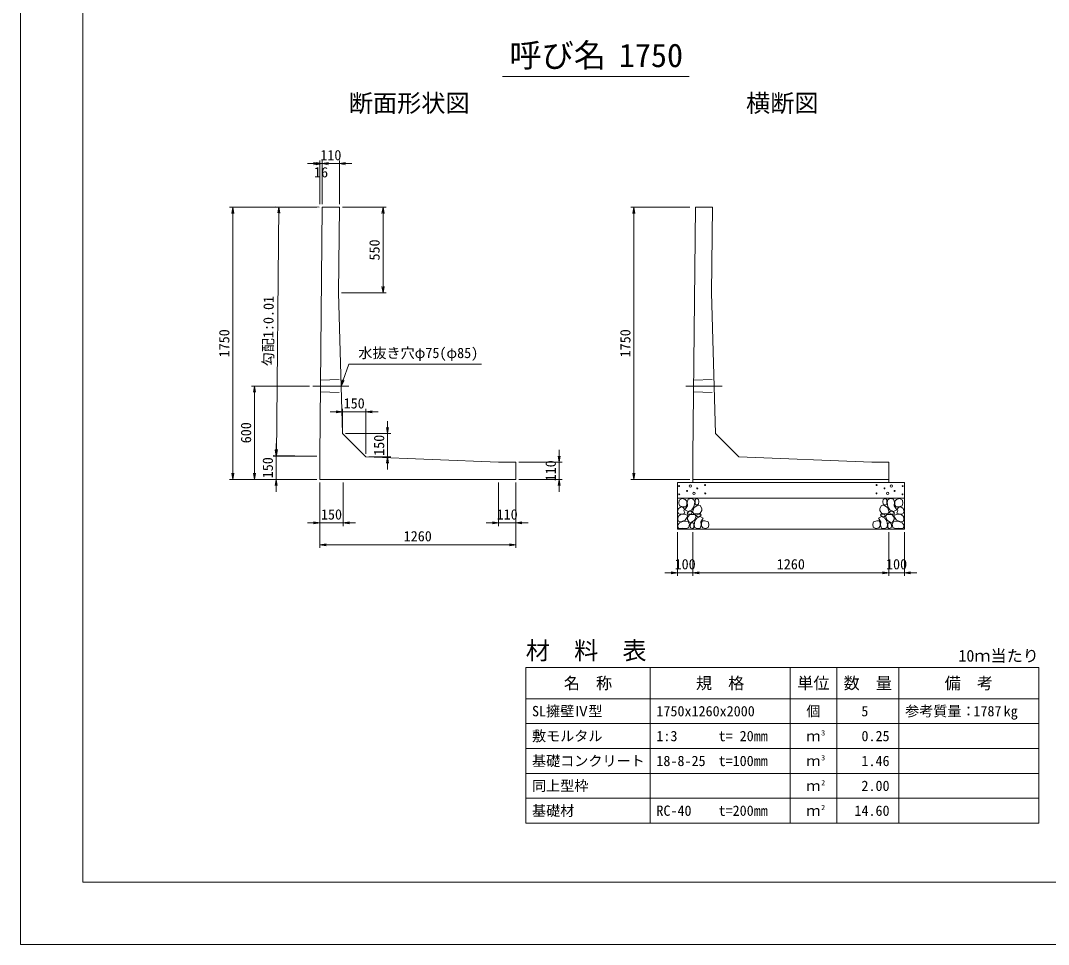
# Model space of a CAD drawing. Units: millimetres at full size, sheet at 1:20. Extents: x 0 to 16820, y 0 to 11880.
# Drawn here: x 0 to 6612, y 0 to 5940 of the extents above; entities that cross this region are included whole.
import ezdxf
from ezdxf.enums import TextEntityAlignment as Align

# ---------------------------------------------------------------- set-up
doc = ezdxf.new("R2010")
doc.units = ezdxf.units.MM
doc.header["$LTSCALE"] = 20
doc.linetypes.add('CHAIN', pattern=[18.5, 12, -1.5, 3.5, -1.5])
doc.linetypes.add('DASHED_SPACED', pattern=[12, 6, -6])
for name, color, linetype, lineweight in [('D-BMK', 2, 'CHAIN', 13), ('D-DCR-HCHn', 4, 'Continuous', 9), ('D-MTR-FRAM', 7, 'Continuous', 13), ('D-MTR-LINE', 7, 'Continuous', 13), ('D-STR-DIM', 7, 'Continuous', 13), ('D-STR-STRn', 1, 'Continuous', 13), ('D-STR-TXT', 7, 'Continuous', 13), ('D-TTL', 2, 'Continuous', 13), ('D-TTL-TXT', 7, 'Continuous', 13)]:
    doc.layers.add(name, color=color, linetype=linetype, lineweight=lineweight)
doc.layers.add('D-MTR', color=7, linetype='Continuous')
doc.layers.add('D-MTR-TXT', color=7, linetype='Continuous')
doc.styles.add('ＭＳ ゴシック', font='')
doc.styles.get('ＭＳ ゴシック').set_extended_font_data('MS Gothic')

# ---------------------------------------------------------------- blocks, each defined once
blk = doc.blocks.new('open_arrow')
at = {"color": 0, "linetype": 'Continuous', "lineweight": -2}
blk.add_lwpolyline([(7.5, 1.25), (0, 0), (7.5, -1.25)], dxfattribs=at)

msp = doc.modelspace()

# ---------------------------------------------------------------- linework, layer by layer
at = {"layer": 'D-BMK'}
for p, q in [((1879.5, 3590), (2112.36, 3590)), ((4279.5, 3590), (4512.36, 3590))]:
    msp.add_line(p, q, dxfattribs=at)
at = {"layer": 'D-DCR-HCHn'}
for points in [[(4276.2, 2861.59), (4255.4, 2866.22), (4236.9, 2856.97), (4234.59, 2836.17), (4239.21, 2819.99), (4262.33, 2813.05), (4278.51, 2813.05), (4285.44, 2824.61), (4285.44, 2850.04)], [(4294.69, 2863.91), (4287.76, 2843.1), (4290.07, 2819.99), (4273.89, 2794.56), (4294.69, 2783), (4317.8, 2794.56), (4331.67, 2813.05), (4336.3, 2843.1), (4331.67, 2859.28), (4317.8, 2866.22)], [(4338.61, 2859.28), (4338.61, 2831.55), (4350.16, 2824.61), (4361.72, 2831.55), (4364.03, 2847.73), (4361.72, 2861.59), (4345.54, 2866.22)], [(5571.39, 2859.28), (5571.39, 2831.55), (5559.84, 2824.61), (5548.28, 2831.55), (5545.97, 2847.73), (5548.28, 2861.59), (5564.46, 2866.22)], [(5615.31, 2863.91), (5622.24, 2843.1), (5619.93, 2819.99), (5636.11, 2794.56), (5615.31, 2783), (5592.2, 2794.56), (5578.33, 2813.05), (5573.7, 2843.1), (5578.33, 2859.28), (5592.2, 2866.22)], [(5633.8, 2861.59), (5654.6, 2866.22), (5673.1, 2856.97), (5675.41, 2836.17), (5670.79, 2819.99), (5647.67, 2813.05), (5631.49, 2813.05), (5624.56, 2824.61), (5624.56, 2850.04)], [(4232.28, 2803.81), (4225.35, 2783), (4234.59, 2769.14), (4257.71, 2766.82), (4273.49, 2773.6), (4266.95, 2789.94), (4271.58, 2799.18), (4262.33, 2808.43), (4248.46, 2813.05)], [(4299.31, 2783), (4287.76, 2773.76), (4292.38, 2766.82), (4308.56, 2766.82), (4315.49, 2769.14), (4320.12, 2778.38), (4313.18, 2785.32)], [(4333.98, 2808.43), (4322.43, 2780.69), (4331.67, 2769.14), (4359.41, 2769.14), (4370.97, 2773.76), (4382.53, 2789.94), (4382.53, 2803.81), (4370.97, 2822.3), (4357.1, 2824.61)], [(5576.02, 2808.43), (5587.57, 2780.69), (5578.33, 2769.14), (5550.59, 2769.14), (5539.03, 2773.76), (5527.47, 2789.94), (5527.47, 2803.81), (5539.03, 2822.3), (5552.9, 2824.61)], [(5610.69, 2783), (5622.24, 2773.76), (5617.62, 2766.82), (5601.44, 2766.82), (5594.51, 2769.14), (5589.88, 2778.38), (5596.82, 2785.32)], [(5677.72, 2803.81), (5684.65, 2783), (5675.41, 2769.14), (5652.29, 2766.82), (5636.51, 2773.6), (5643.05, 2789.94), (5638.42, 2799.18), (5647.67, 2808.43), (5661.54, 2813.05)], [(4276.16, 2727.01), (4293.28, 2752.69), (4291.14, 2759.11), (4267.59, 2765.53), (4246.19, 2763.39), (4231.21, 2750.55), (4229.07, 2735.57), (4231.21, 2720.59), (4248.33, 2716.31)], [(4284.72, 2673.5), (4299.7, 2679.92), (4303.98, 2701.33), (4295.42, 2716.31), (4280.44, 2720.59), (4261.17, 2718.45), (4239.77, 2709.89), (4229.07, 2697.05), (4229.07, 2682.06), (4235.49, 2673.5), (4261.17, 2675.64)], [(4336.08, 2727.01), (4346.78, 2752.69), (4338.22, 2763.39), (4312.54, 2763.39), (4301.84, 2759.11), (4291.14, 2744.13), (4291.14, 2731.29), (4301.84, 2714.17), (4314.68, 2712.03)], [(4331.8, 2679.92), (4331.8, 2705.61), (4321.1, 2712.03), (4310.4, 2705.61), (4308.26, 2690.62), (4310.4, 2677.78), (4325.38, 2673.5)], [(4372.47, 2675.64), (4378.89, 2694.91), (4376.75, 2716.31), (4391.73, 2739.85), (4372.47, 2750.55), (4351.06, 2739.85), (4338.22, 2722.73), (4333.94, 2694.91), (4338.22, 2679.92), (4351.06, 2673.5)], [(4368.19, 2750.55), (4378.89, 2759.11), (4374.61, 2765.53), (4359.62, 2765.53), (4353.2, 2763.39), (4348.92, 2754.83), (4355.34, 2748.41)], [(4389.59, 2677.78), (4408.85, 2673.5), (4425.97, 2682.06), (4428.11, 2701.33), (4423.83, 2716.31), (4402.43, 2722.73), (4387.45, 2722.73), (4381.03, 2712.03), (4381.03, 2688.48)], [(5520.41, 2677.78), (5501.15, 2673.5), (5484.03, 2682.06), (5481.89, 2701.33), (5486.17, 2716.31), (5507.57, 2722.73), (5522.55, 2722.73), (5528.97, 2712.03), (5528.97, 2688.48)], [(5537.53, 2675.64), (5531.11, 2694.91), (5533.25, 2716.31), (5518.27, 2739.85), (5537.53, 2750.55), (5558.94, 2739.85), (5571.78, 2722.73), (5576.06, 2694.91), (5571.78, 2679.92), (5558.94, 2673.5)], [(5541.81, 2750.55), (5531.11, 2759.11), (5535.39, 2765.53), (5550.38, 2765.53), (5556.8, 2763.39), (5561.08, 2754.83), (5554.66, 2748.41)], [(5573.92, 2727.01), (5563.22, 2752.69), (5571.78, 2763.39), (5597.46, 2763.39), (5608.16, 2759.11), (5618.86, 2744.13), (5618.86, 2731.29), (5608.16, 2714.17), (5595.32, 2712.03)], [(5578.2, 2679.92), (5578.2, 2705.61), (5588.9, 2712.03), (5599.6, 2705.61), (5601.74, 2690.62), (5599.6, 2677.78), (5584.62, 2673.5)], [(5625.28, 2673.5), (5610.3, 2679.92), (5606.02, 2701.33), (5614.58, 2716.31), (5629.56, 2720.59), (5648.83, 2718.45), (5670.23, 2709.89), (5680.93, 2697.05), (5680.93, 2682.06), (5674.51, 2673.5), (5648.83, 2675.64)], [(5633.84, 2727.01), (5616.72, 2752.69), (5618.86, 2759.11), (5642.41, 2765.53), (5663.81, 2763.39), (5678.79, 2750.55), (5680.93, 2735.57), (5678.79, 2720.59), (5661.67, 2716.31)]]:
    msp.add_lwpolyline(points, close=True, dxfattribs=at)
for centre, radius in [((4235.73, 2947.43), 3), ((4287.29, 2915.76), 3), ((4308.34, 2947.43), 7.5), ((4352.71, 2931.64), 3), ((4403.13, 2953.48), 3), ((5506.87, 2953.48), 3), ((5557.29, 2931.64), 3), ((5601.66, 2947.43), 7.5), ((5622.71, 2915.76), 3), ((5674.27, 2947.43), 3), ((4236.87, 2893.92), 3), ((4331.66, 2899.97), 7.5), ((4404.27, 2899.97), 3), ((5505.73, 2899.97), 3), ((5578.34, 2899.97), 7.5), ((5673.13, 2893.92), 3)]:
    msp.add_circle(centre, radius, dxfattribs=at)
at = {"layer": 'D-MTR-FRAM'}
for p, q in [((3250, 1780), (6550, 1780)), ((3250, 1780), (3250, 780)), ((6550, 1780), (6550, 780)), ((3250, 780), (6550, 780))]:
    msp.add_line(p, q, dxfattribs=at)
at = {"layer": 'D-MTR-LINE'}
for p, q in [((4050, 1780), (4050, 780)), ((4950, 1780), (4950, 780)), ((5250, 1780), (5250, 780)), ((5650, 1780), (5650, 780)), ((3250, 1580), (6550, 1580)), ((3250, 1420), (6550, 1420)), ((3250, 1260), (6550, 1260)), ((3250, 1100), (6550, 1100)), ((3250, 940), (6550, 940))]:
    msp.add_line(p, q, dxfattribs=at)
at = {"layer": 'D-STR-DIM'}
for p, q in [((1925, 4760), (1925, 5040)), ((1941, 4760), (1941, 5040)), ((1941, 4760), (1941, 5040)), ((2051.01, 4760), (2051.01, 5040)), ((2021, 5020), (1845, 5020)), ((1861, 5020), (2131.01, 5020)), ((1905, 4740), (1345, 4740)), ((1365, 2990), (1365, 4740)), ((1921, 4740.2), (1641.51, 4742.99)), ((1645.51, 3142.79), (1661.51, 4742.79)), ((2071.01, 4740), (2351.51, 4740)), ((2331.51, 4740), (2331.51, 4190)), ((4305, 4740), (3925, 4740)), ((3945, 2990), (3945, 4740)), ((2065.51, 4190), (2351.51, 4190)), ((1859.5, 3590), (1485, 3590)), ((1505, 2990), (1505, 3590)), ((2070.95, 3304.16), (2070.95, 3444.16)), ((2220.95, 3154.16), (2220.95, 3444.16)), ((2300.95, 3424.16), (1990.95, 3424.16)), ((2360.95, 3364.16), (2360.95, 3054.16)), ((2090.95, 3284.16), (2380.95, 3284.16)), ((1645, 2910), (1645, 3220)), ((3465, 2910), (3465, 3180)), ((1905, 3140), (1625, 3140)), ((1905, 3140.2), (1625.51, 3142.99)), ((2240.95, 3134.16), (2380.95, 3134.16)), ((3205, 3100), (3485, 3100)), ((1905, 2990), (1345, 2990)), ((1905, 2990), (1485, 2990)), ((1905, 2990), (1625, 2990)), ((3205, 2990), (3485, 2990)), ((4305, 2990), (3925, 2990)), ((1925, 2970), (1925, 2690)), ((1925, 2970), (1925, 2550)), ((2075, 2970), (2075, 2690)), ((3075, 2970), (3075, 2690)), ((3185, 2970), (3185, 2550)), ((3185, 2970), (3185, 2690)), ((1845, 2710), (2155, 2710)), ((2995, 2710), (3265, 2710)), ((4225, 2650), (4225, 2370)), ((4325, 2650), (4325, 2370)), ((4325, 2650), (4325, 2370)), ((5585, 2650), (5585, 2370)), ((5585, 2650), (5585, 2370)), ((5685, 2650), (5685, 2370)), ((1925, 2570), (3185, 2570)), ((4405, 2390), (4145, 2390)), ((4325, 2390), (5585, 2390)), ((5505, 2390), (5765, 2390))]:
    msp.add_line(p, q, dxfattribs=at)
at = {"layer": 'D-STR-STRn'}
for p, q in [((1925, 3140), (1941, 4740)), ((1941, 4740), (2051.01, 4740)), ((2045.51, 4190), (2051.01, 4740)), ((4325, 3140), (4341, 4740)), ((4341, 4740), (4451.01, 4740)), ((4445.51, 4190), (4451.01, 4740)), ((2045.51, 4190), (2070.95, 3284.16)), ((4445.51, 4190), (4470.95, 3284.16)), ((2220.95, 3134.16), (2070.95, 3284.16)), ((4620.95, 3134.16), (4470.95, 3284.16)), ((1925, 2990), (1925, 3140)), ((3075, 3100), (2220.95, 3134.16)), ((4325, 2990), (4325, 3140)), ((5475, 3100), (4620.95, 3134.16)), ((3075, 3100), (3185, 3100)), ((3185, 2990), (3185, 3100)), ((5475, 3100), (5585, 3100)), ((5585, 2990), (5585, 3100)), ((1925, 2990), (3185, 2990)), ((4325, 2990), (5585, 2990)), ((4325, 2990), (4325, 2970)), ((5585, 2990), (5585, 2970)), ((4225, 2670), (4225, 2970)), ((4225, 2970), (5685, 2970)), ((5685, 2970), (5685, 2670)), ((4225, 2870), (5685, 2870)), ((4225, 2670), (5685, 2670))]:
    msp.add_line(p, q, dxfattribs=at)
at = {"layer": 'D-STR-STRn', "linetype": 'DASHED_SPACED'}
for p, q in [((1929.88, 3627.5), (2061.17, 3632.49)), ((4329.88, 3627.5), (4461.17, 3632.49)), ((1929.13, 3552.5), (2063.55, 3547.49)), ((4329.13, 3552.5), (4463.55, 3547.49))]:
    msp.add_line(p, q, dxfattribs=at)
at = {"layer": 'D-STR-TXT'}
msp.add_lwpolyline([(2062.36, 3590), (2075.87, 3627.65), (2112.62, 3730), (2965.71, 3730)], dxfattribs=at)
at = {"layer": 'D-TTL'}
for points in [[(0, 0), (16820, 0), (16820, 11880), (0, 11880)], [(400, 400), (16420, 400), (16420, 11480), (400, 11480)]]:
    msp.add_lwpolyline(points, close=True, dxfattribs=at)
at = {"layer": 'D-TTL-TXT'}
msp.add_line((3100, 5580), (4300, 5580), dxfattribs=at)

# ---------------------------------------------------------------- block references
at = {"layer": 'D-STR-DIM', "xscale": 5.33, "yscale": 5.33}
for p, rotation in [((1925, 5020), 180), ((1941, 5020), 180), ((1365, 4740), 270), ((1661.51, 4742.79), 269.4), ((2331.51, 4740), 270), ((3945, 4740), 270), ((2331.51, 4190), 90), ((1505, 3590), 270), ((2070.95, 3424.16), 180), ((2360.95, 3284.16), 90), ((1645, 3140), 90), ((1645.51, 3142.79), 89.4), ((2360.95, 3134.16), 270), ((3465, 3100), 90), ((1365, 2990), 90), ((1505, 2990), 90), ((1645, 2990), 270), ((3465, 2990), 270), ((3945, 2990), 90), ((1925, 2710), 180), ((3075, 2710), 180), ((3185, 2570), 180), ((4225, 2390), 180), ((5585, 2390), 180), ((5585, 2390), 180)]:
    msp.add_blockref('open_arrow', p, dxfattribs=dict(at, rotation=rotation))
for p in [(1941, 5020), (2051.01, 5020), (2220.95, 3424.16), (2075, 2710), (3185, 2710), (1925, 2570), (4325, 2390), (4325, 2390), (5685, 2390)]:
    msp.add_blockref('open_arrow', p, dxfattribs=at)
at = {"layer": 'D-STR-TXT', "xscale": 5.33, "yscale": 5.33, "rotation": 70.3}
msp.add_blockref('open_arrow', (2062.36, 3590), dxfattribs=at)

# ---------------------------------------------------------------- texts
at = {"layer": 'D-MTR', "style": 'ＭＳ ゴシック'}
msp.add_text('材\u3000料\u3000表', height=113.9, dxfattribs=at).set_placement((3250, 1798.15), align=Align.BOTTOM_LEFT)
msp.add_text('10ｍ当たり', height=75.95, dxfattribs=at).set_placement((6550, 1795.43), align=Align.BOTTOM_RIGHT)
at = {"layer": 'D-MTR-TXT', "style": 'ＭＳ ゴシック'}
for s, height, p in [('名\u3000称', 75.95, (3650, 1680)), ('規\u3000格', 75.95, (4500, 1680)), ('単位', 75.95, (5100, 1680)), ('数\u3000量', 75.95, (5450, 1680)), ('備\u3000考', 75.95, (6100, 1680)), ('個', 66.46, (5100, 1500)), ('ｍ', 66.46, (5100, 1340)), ('ｍ', 66.46, (5100, 1180)), ('ｍ', 66.46, (5100, 1020)), ('ｍ', 66.46, (5100, 860))]:
    msp.add_text(s, height=height, dxfattribs=at).set_placement(p, align=Align.MIDDLE_CENTER)
for s, p in [('SL擁壁Ⅳ型', (3290, 1500)), ('1750x1260x2000', (4090, 1500)), ('参考質量：    kg', (5690, 1500)), ('敷モルタル', (3290, 1340)), ('1:3', (4090, 1340)), ('t= 20mm', (4490, 1340)), ('基礎コンクリート', (3290, 1180)), ('18-8-25', (4090, 1180)), ('t=100mm', (4490, 1180)), ('同上型枠', (3290, 1020)), ('基礎材', (3290, 860)), ('RC-40', (4090, 860)), ('t=200mm', (4490, 860))]:
    msp.add_text(s, height=66.46, dxfattribs=at).set_placement(p, align=Align.MIDDLE_LEFT)
for s, p in [('5', (5453.55, 1500)), ('1787', (6310, 1500)), ('0.25', (5590, 1340)), ('1.46', (5590, 1180)), ('2.00', (5590, 1020)), ('14.60', (5590, 860))]:
    msp.add_text(s, height=66.46, dxfattribs=at).set_placement(p, align=Align.MIDDLE_RIGHT)
for s, p in [('3', (5150, 1333.63)), ('3', (5150, 1173.63)), ('2', (5150, 1013.63)), ('2', (5150, 853.63))]:
    msp.add_text(s, height=33.23, dxfattribs=at).set_placement(p, align=Align.BOTTOM_LEFT)
at = {"layer": 'D-STR-DIM', "style": 'ＭＳ ゴシック'}
for s, p in [('110', (1996, 5075)), ('16', (1933.25, 4965)), ('150', (2145.95, 3479.16)), ('150', (2000, 2765)), ('110', (3130, 2765)), ('1260', (2555, 2625)), ('100', (4275, 2445)), ('1260', (4955, 2445)), ('100', (5635, 2445))]:
    msp.add_text(s, height=66.46, dxfattribs=at).set_placement(p, align=Align.MIDDLE_CENTER)
for s, rotation, p in [('550', 90, (2276.51, 4465)), ('勾配1:0.01', 89.427, (1593.36, 3943.4)), ('1750', 90, (1310, 3865)), ('1750', 90, (3890, 3865)), ('600', 90, (1450, 3290)), ('150', 90, (2305.95, 3209.16)), ('150', 90, (1590, 3065)), ('110', 90, (3410, 3045))]:
    msp.add_text(s, height=66.46, rotation=rotation, dxfattribs=at).set_placement(p, align=Align.MIDDLE_CENTER)
at = {"layer": 'D-STR-TXT', "style": 'ＭＳ ゴシック'}
msp.add_text('水抜き穴φ75(φ85)', height=66.46, dxfattribs=at).set_placement((2172.62, 3750), align=Align.BOTTOM_LEFT)
at = {"layer": 'D-TTL-TXT', "style": 'ＭＳ ゴシック'}
for s, height, p in [('呼び名', 151.9, (3455, 5595)), ('1750', 151.9, (4055, 5595)), ('断面形状図', 113.9, (2500, 5318.15)), ('横断図', 113.9, (4900, 5318.15))]:
    msp.add_text(s, height=height, dxfattribs=at).set_placement(p, align=Align.BOTTOM_CENTER)

doc.saveas('drawing.dxf')
